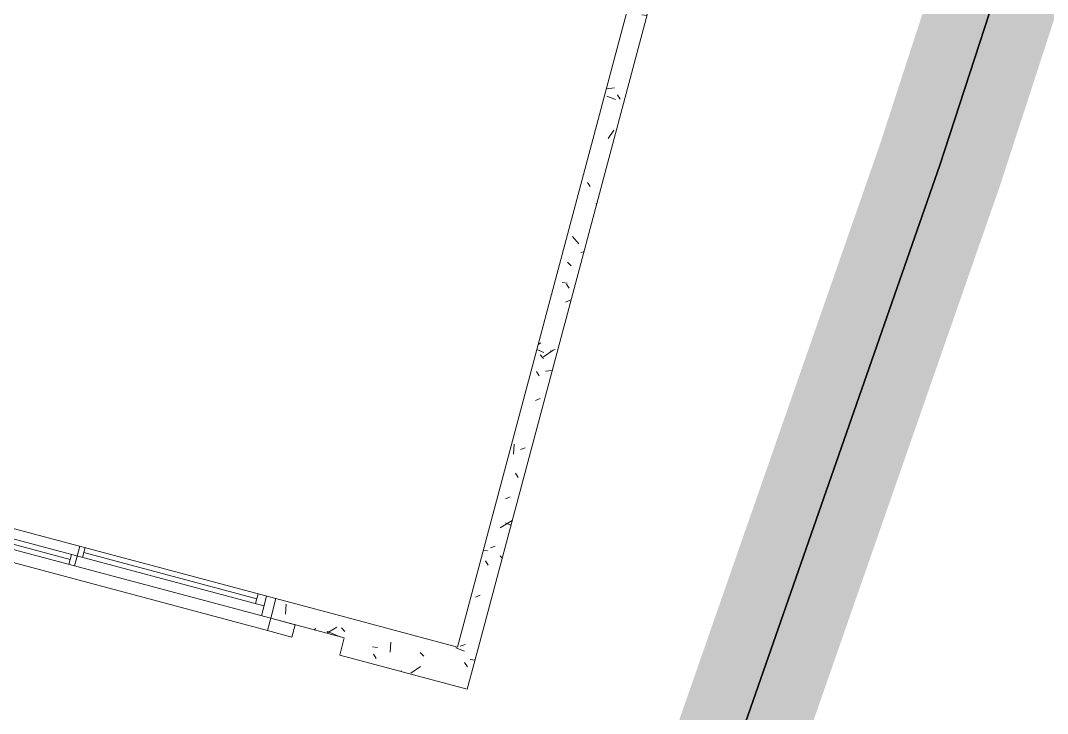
# Model space of a CAD drawing. Header units: metres. Extents: x 689715 to 690980, y 1005284 to 1006835.
# Drawn here: x 690878.759 to 690882.803, y 1005528.662 to 1005531.39 of the extents above; entities that cross this region are included whole.
import ezdxf

# ---------------------------------------------------------------- set-up
doc = ezdxf.new("R2010")
doc.units = ezdxf.units.M
doc.linetypes.add('DASHED2', pattern=[0.375, 0.25, -0.125])
doc.linetypes.add('PHANTOM', pattern=[2.5, 1.25, -0.25, 0.25, -0.25, 0.25, -0.25])
for name, color, linetype in [('0_NUMERO DE LOTE FASE V', 3, 'Continuous'), ('C-LOTE-LINEA', 230, 'Continuous'), ('G-Poligono efectivo', 40, 'Continuous'), ('POLIGONO EFECTIVO FIII', 6, 'Continuous')]:
    doc.layers.add(name, color=color, linetype=linetype)
for name, color, linetype, lineweight in [('Modelos genéricos', 7, 'Continuous', 13), ('Muros', 7, 'Continuous', 13), ('Patrón de corte', 7, 'Continuous', 13), ('Ventanas', 7, 'Continuous', 13)]:
    doc.layers.add(name, color=color, linetype=linetype, lineweight=lineweight)
pattern_1 = [(140, (365.6615329065826, -24.78183759388048), (0.03836033982117162, 0.4377584771638401), [0.04599999999999998, -0.5029999999999997]), (85, (365.6615329065826, -24.78183759388048), (-0.4580987315439033, -0.08439521406967798), [0.037, -0.402]), (190.451, (365.6645329066087, -24.74583759397501), (-0.4199401312074266, 0.3526758939897785), [0.03899999999999999, -0.4269999999999999]), (136.184, (365.5395329066087, -24.78183759393869), (0.1004214988211119, 0.6506308650644553), [0.06899999999999996, -0.7539999999999996]), (186.636, (365.547532906523, -24.72783759376034), (-0.5938707988951817, 0.5701916118460519), [0.05799999999999999, -0.6409999999999997]), (81.18399999999997, (365.5395329066087, -24.78183759393869), (-0.5936975411065766, 0.5697220635397623), [0.055, -0.6039999999999999]), (111, (365.5705329065677, -24.72083759383531), (0.2457802302535768, 0.3642747293136031), [0.04599999999999999, -0.5029999999999998]), (55.99999999999997, (365.5705329065677, -24.72083759383531), (-0.4415777901075864, 0.1482769546615401), [0.03699999999999998, -0.4019999999999998]), (161.451, (365.5905329065863, -24.690837593982), (-0.1963072483374969, 0.512048302653334), [0.03899999999999999, -0.4269999999999999]), (127.5, (365.6615329065826, -24.78183759388048), (-0.2022933454275577, 0.007375797972208886), [0.02, -0.3769999999999999, 0.02, -0.3879999999999999, -0.4039999999999999]), (127.5, (365.6615329065826, -24.78183759388048), (-0.2022933454275577, 0.007375797972208886), [-0.8059999999999998, 0.02, -0.384]), (97.49999999999997, (365.6615329065826, -24.78183759388048), (-0.2399435114399267, 0.1600503399492727), [0.02, -0.2129999999999999, 0.02, -0.3679999999999999, -0.154]), (97.49999999999997, (365.6615329065826, -24.78183759388048), (-0.2399435114399267, 0.1600503399492727), [-0.6209999999999999, 0.02, -0.134]), (57.49999999999999, (365.6615329065826, -24.91783759393729), (0.01404568388630387, 0.325416223879766), [0.02, -0.132, 0.02, -0.4550000000000001, -0.6309999999999999]), (57.49999999999999, (365.6615329065826, -24.91783759393729), (0.01404568388630387, 0.325416223879766), [-0.6279999999999999, 0.02, -0.6109999999999999]), (47.49999999999995, (365.6615329065826, -24.97883759392425), (-0.0608186051078245, 0.3554815006055005), [0.02, -0.178, 0.02, -0.296, -0.4479999999999998]), (47.49999999999995, (365.6615329065826, -24.97883759392425), (-0.0608186051078245, 0.3554815006055005), [-0.5139999999999999, 0.02, -0.4279999999999999])]

# ---------------------------------------------------------------- blocks, each defined once
blk = doc.blocks.new('Window-Sliding - VENTANA DE 1_60 X 1_20-1540950-PLANO CLAVE _8 CASAS EN HILERA_ - Dependent 1')
at = {"layer": 'Ventanas', "color": 253}
for p, q in [((-0.799634169545327, -0.04), (-0.799634169545327, 0.03999999999902364)), ((-0.799634169545327, 0.03999999999902364), (0.8003658304546724, 0.03999999999902364)), ((-0.7996341695453272, 0.03999999999902364), (0.8003658304546725, 0.03999999999902364)), ((-0.7996341692992297, 0.03999999999902364), (0.800365830455645, 0.03999999999902364)), ((-0.7615341697799087, 0.03999999999902364), (-0.7615341697799087, -0.04000000000097637)), ((-0.7615341697799087, -0.04000000000097637), (-0.7615341697799087, 0.03999999999902365)), ((0.000365830454672653, -9.714248738745823e-13), (0.000365830454672653, 0.03999999999902364)), ((0.02259083045467268, 0.03999999999902364), (0.02259083045467268, -9.714248738745823e-13)), ((0.02259083045467268, 0.0199999999990375), (0.7273408304547152, 0.0199999999990375)), ((0.7273408304547152, 0.03999999999902364), (0.7273408304547152, -9.714248738745823e-13)), ((0.7622658304671647, -0.04000000000097637), (0.7622658304671647, 0.03999999999902365)), ((0.8003658304546724, 0.03999999999902364), (0.8003658304546724, -0.04)), ((0.8003658304546724, -0.04), (-0.799634169545327, -0.04)), ((-0.7996341695453272, -0.04000000000097637), (0.8003658304546725, -0.04000000000097637)), ((0.7622658304671647, -9.714248738745823e-13), (-0.761534169779909, -9.714248738745823e-13)), ((-0.7266091695452884, -0.04000000000097637), (-0.7266091695452884, -9.714248738745823e-13)), ((-0.02185916954532734, -0.02000000000096879), (-0.7266091695452884, -0.02000000000096879)), ((-0.02185916954532734, -0.04000000000097637), (-0.02185916954532734, -9.714248738745823e-13)), ((0.000365830454672653, -9.714248738745823e-13), (0.000365830454672653, -0.04000000000097637))]:
    blk.add_line(p, q, dxfattribs=at)
blk = doc.blocks.new('M_MOLDURA SENCILLA PARA VENTANAS - 1_20x1_60-V5-PLANO CLAVE _8 CASAS EN HILERA_ - Dependent 1')
at = {"layer": 'Modelos genéricos', "color": 9, "lineweight": 9}
for p, q in [((-0.675000000000009, 0.08999999999999686), (-0.7750000000000079, 0.08999999999999686)), ((-0.7750000000000079, 0.08999999999999686), (-0.7750000000000079, 0.04000000000000823)), ((-0.675000000000009, 0.04000000000000823), (-0.675000000000009, 0.08999999999999686)), ((1.024999999999992, 0.08999999999999686), (0.9249999999999912, 0.08999999999999686)), ((0.9249999999999912, 0.08999999999999686), (0.9249999999999912, 0.04000000000000823)), ((1.024999999999992, 0.04000000000000823), (1.024999999999992, 0.08999999999999686)), ((-0.7750000000000079, 0.04000000000000823), (-0.675000000000009, 0.04000000000000823)), ((0.9249999999999912, 0.04000000000000823), (1.024999999999992, 0.04000000000000823))]:
    blk.add_line(p, q, dxfattribs=at)
at = {"layer": 'Modelos genéricos', "color": 253}
blk.add_line((-0.675000000000008, 0.09000000000000001), (0.924999999999992, 0.09000000000000001), dxfattribs=at)
blk = doc.blocks.new('C TRANSFORMADA A B')
at = {"layer": 'Patrón de corte'}
h = blk.add_hatch(dxfattribs=at)
h.set_pattern_fill('HORMIGÓN', color=254, scale=0.9999999999999998, angle=90.00000000000001, style=0, pattern_type=2)
h.set_pattern_definition(pattern_1)
h.paths.add_polyline_path([(286.0639854094479, -9.959999992279336), (277.9638196660671, -9.959999992337544), (277.9638196658343, -10.03999999223743), (286.0639854099136, -10.03999999229563)], flags=0)
h = blk.add_hatch(dxfattribs=at)
h.set_pattern_fill('HORMIGÓN', color=254, scale=0.9999999999999998, angle=90.00000000000001, style=0, pattern_type=2)
h.set_pattern_definition(pattern_1)
h.paths.add_polyline_path([(286.2139854098205, -10.47999999241438), (286.2139854098205, -9.959999992453959), (286.0639854094479, -9.959999992279336), (286.0639854099136, -10.47999999212334), (286.1439854095224, -10.47999999229796)], flags=0)
h = blk.add_hatch(dxfattribs=at)
h.set_pattern_fill('HORMIGÓN', color=254, scale=0.9999999999999998, angle=90.00000000000001, style=0, pattern_type=2)
h.set_pattern_definition(pattern_1)
h.paths.add_polyline_path([(286.1439854095224, -10.47999999229796), (286.0639854099136, -10.47999999212334), (286.0639854099136, -10.77999999240274), (286.1439854099881, -10.77999999228632)], flags=0)
h.paths.add_polyline_path([(286.1439854099881, -13.18005156173604), (286.1439854099881, -12.37999999243766), (286.0639854099136, -12.37999999237945), (286.0639854099136, -13.18005156173604)], flags=0)
h.paths.add_polyline_path([(286.1439854095224, -14.16005156154279), (286.0639854099136, -14.16005156154279), (286.0639854099136, -14.46005156158935), (286.1439854095224, -14.46005156170577)], flags=0)
h.paths.add_polyline_path([(286.1439854095224, -17.25999999238411), (286.1439854099881, -16.66005156160099), (286.0639854099136, -16.66005156154279), (286.0639854099136, -17.25999999238411)], flags=0)
at = {"layer": 'Muros', "color": 253}
for p, q in [((286.0639854094479, -9.959999992279336), (277.8838196659926, -9.959999992395751)), ((286.2139854098205, -9.959999992453959), (286.0639854094479, -9.959999992279336)), ((286.2139854098205, -10.47999999241438), (286.2139854098205, -9.959999992453959)), ((282.7138196660671, -10.03999999217922), (286.0639854099136, -10.03999999229563)), ((286.0639854099136, -10.03999999229563), (286.0639854099136, -10.47999999212334)), ((286.0639854099136, -10.47999999212334), (286.0639854099136, -10.77999999240274)), ((286.1439854095224, -10.47999999229796), (286.2139854098205, -10.47999999241438)), ((286.1439854099881, -10.77999999228632), (286.1439854095224, -10.47999999229796))]:
    blk.add_line(p, q, dxfattribs=at)
at = {"color": 254, "lineweight": 13, "rotation": 269.9999999999999}
for name, p in [('M_MOLDURA SENCILLA PARA VENTANAS - 1_20x1_60-V5-PLANO CLAVE _8 CASAS EN HILERA_ - Dependent 1', (286.103985409718, -11.4549999924493)), ('Window-Sliding - VENTANA DE 1_60 X 1_20-1540950-PLANO CLAVE _8 CASAS EN HILERA_ - Dependent 1', (286.1039854094852, -11.57963416178245))]:
    blk.add_blockref(name, p, dxfattribs=at)
blk = doc.blocks.new('CASTILLA 7 NUEVA')
at = {"rotation": 269.9999998879757}
blk.add_blockref('C TRANSFORMADA A B', (323.2665340037202, 260.2961971557233), dxfattribs=at)

msp = doc.modelspace()

# ---------------------------------------------------------------- linework, layer by layer
at = {"layer": 'C-LOTE-LINEA', "linetype": 'DASHED2', "ltscale": 10}
msp.add_lwpolyline([(690527.162542012, 1005762.55217474, 0.06096970443971683), (690620.712962578, 1005724.922512427), (690640.6962268567, 1005719.592693363, 0.1423503763009591), (690757.8668941851, 1005722.189068381), (690845.6673688134, 1005749.826457494, -0.0920879614862782), (690914.5557968616, 1005758.223718851), (690939.6154677207, 1005756.658973624, -0.4320455745138401), (690945.1963273808, 1005749.935352629), (690944.6068730457, 1005745.161590137), (690942.9009030615, 1005731.345599584), (690930.4797555115, 1005684.671584324), (690925.1661557793, 1005664.705068833), (690911.0194990151, 1005618.732445432), (690882.3796352032, 1005530.819933234), (690879.9346462192, 1005523.811015312), (690874.4140717937, 1005511.208012466), (690854.3843595171, 1005461.893091476)], format="xyb", dxfattribs=at)
at = {"layer": 'G-Poligono efectivo'}
msp.add_lwpolyline([(690764.6633225936, 1005325.153635308), (690784.6380282403, 1005349.808785548), (690807.4302207824, 1005379.612583278), (690825.2255645392, 1005402.826549776), (690837.9859715286, 1005424.788608274), (690849.516859995, 1005447.622245986), (690868.3120600489, 1005490.493175005), (690882.379635203, 1005530.819933234), (690911.019499015, 1005618.732445432), (690925.1661557792, 1005664.705068833), (690942.9009030615, 1005731.345599584), (690946.4743806529, 1005760.285811365), (690946.0527666983, 1005791.722984292), (690933.0792960755, 1005831.858273752)], dxfattribs=at)
at = {"layer": 'POLIGONO EFECTIVO FIII', "linetype": 'Continuous', "ltscale": 10, "const_width": 0.5}
msp.add_lwpolyline([(690527.162542012, 1005762.55217474, 0.06096970611397219), (690620.712962578, 1005724.922512427), (690640.6962268567, 1005719.592693363, 0.1423503762835495), (690757.8668941851, 1005722.189068381), (690845.6673688134, 1005749.826457494, -0.0920879614862782), (690914.5557968616, 1005758.223718851), (690939.6154677207, 1005756.658973624, -0.4320455745138401), (690945.1963273808, 1005749.935352629), (690944.6068730457, 1005745.161590137), (690942.9009030615, 1005731.345599584), (690930.4797555115, 1005684.671584324), (690925.1661557793, 1005664.705068833), (690911.0194990151, 1005618.732445432), (690882.3796352032, 1005530.819933234), (690879.9346462181, 1005523.811015309), (690874.4140717937, 1005511.208012466), (690854.3843595171, 1005461.893091476)], format="xyb", dxfattribs=at)

# ---------------------------------------------------------------- block references
at = {"layer": '0_NUMERO DE LOTE FASE V', "linetype": 'PHANTOM', "rotation": 345.0660436350147}
msp.add_blockref('CASTILLA 7 NUEVA', (690584.4731198894, 1005634.540921777), dxfattribs=at)

doc.saveas('drawing.dxf')
